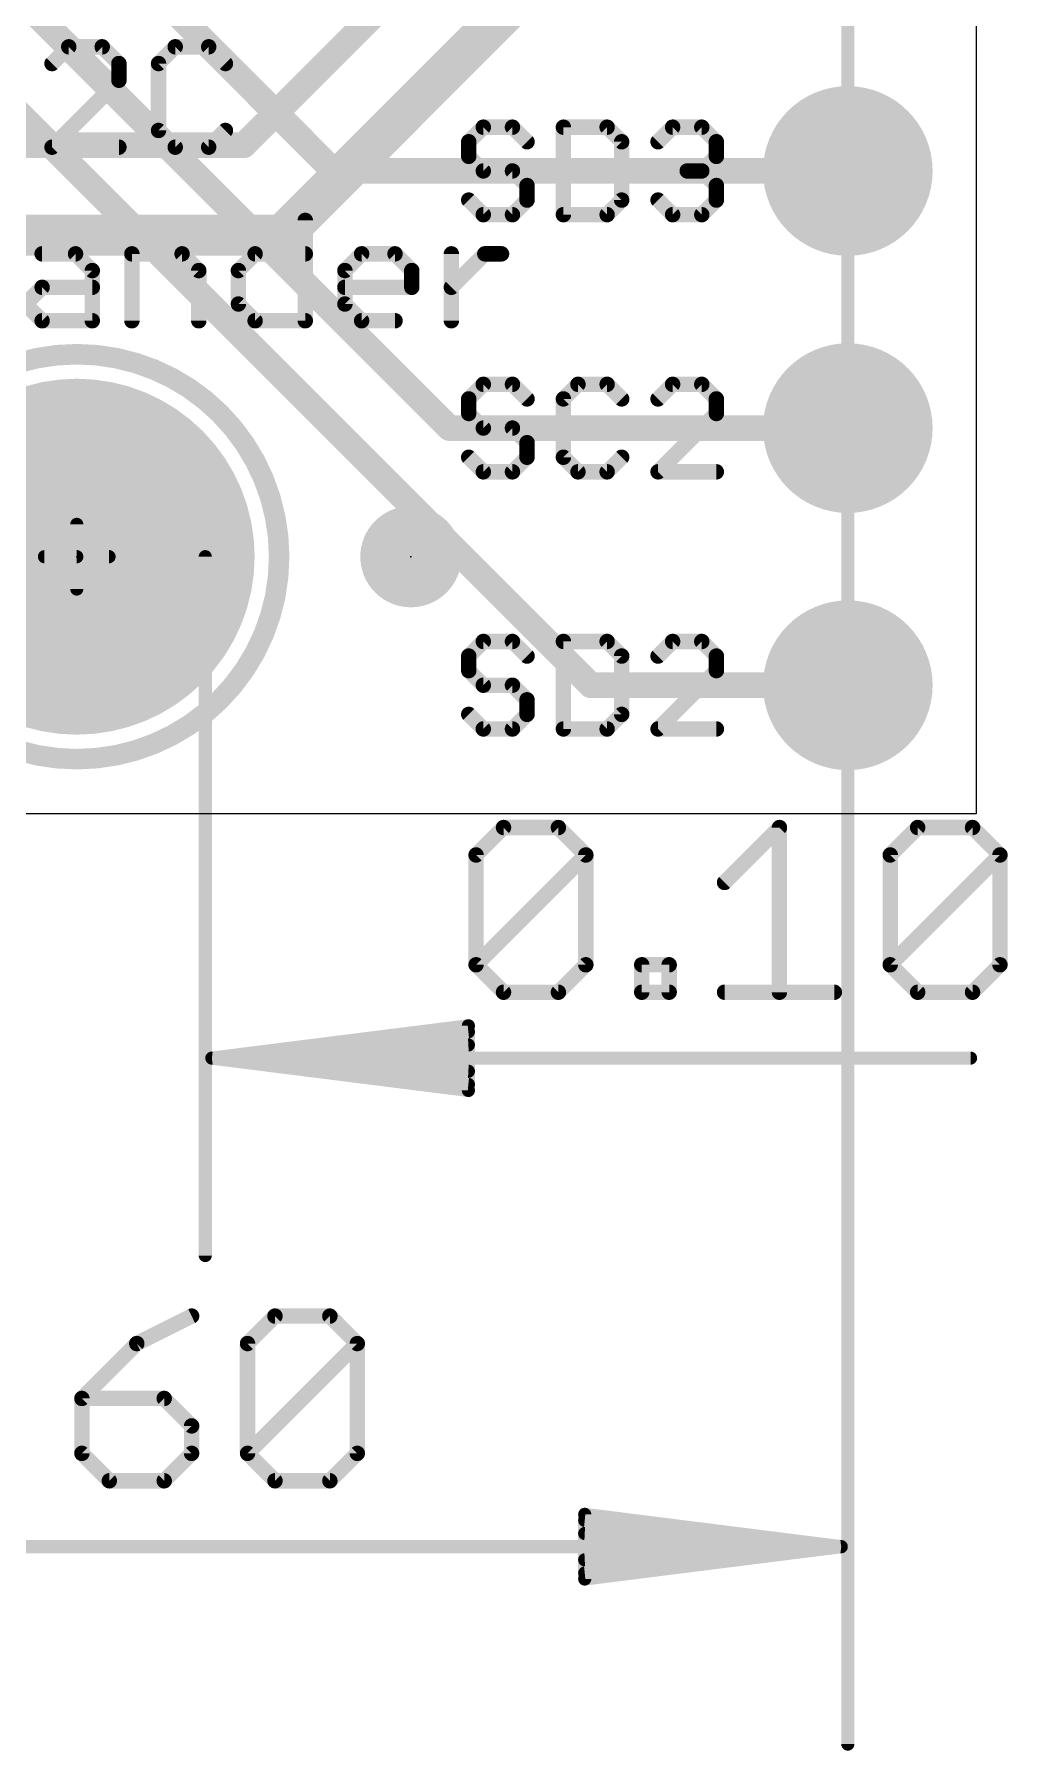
# Model space of a CAD drawing. Extents: x -11.8 to 18.1, y -9.3 to 37.4.
# Drawn here: x 8.47 to 18.09, y -9.25 to 7.7 of the extents above; entities that cross this region are included whole.
import ezdxf

# ---------------------------------------------------------------- set-up
doc = ezdxf.new("R2010")
doc.units = 0
for name, color, linetype in [('1', 12, 'CONTINUOUS'), ('16', 132, 'CONTINUOUS'), ('17', 110, 'CONTINUOUS'), ('20', 53, 'CONTINUOUS'), ('21', 40, 'CONTINUOUS'), ('23', 53, 'CONTINUOUS')]:
    doc.layers.add(name, color=color, linetype=linetype)

# ---------------------------------------------------------------- blocks, each defined once
blk = doc.blocks.new('PIE')
at = {"const_width": 0.5}
blk.add_lwpolyline([(0, -0.25, 1), (0, 0.25, 1), (0, -0.25)], format="xyb", dxfattribs=at)
blk = doc.blocks.new('ROUNDP')
at = {"const_width": 0.5}
blk.add_lwpolyline([(0, -0.25, 1), (0, 0.25, 1), (0, -0.25)], format="xyb", dxfattribs=at)

msp = doc.modelspace()

# ---------------------------------------------------------------- linework, layer by layer
at = {"layer": '1'}
for points, const_width in [([(13.97, 8.763), (10.922, 5.715)], 0.4064), ([(12.446, 8.509), (10.541, 6.604)], 0.254), ([(10.541, 6.604), (5.461, 6.604)], 0.254), ([(10.922, 5.715), (6.35, 5.715)], 0.4064)]:
    msp.add_lwpolyline(points, dxfattribs=dict(at, const_width=const_width))
for points, const_width in [([(10.4961, 6.6489, 1), (10.5859, 6.5591)], 0.127), ([(10.541, 6.5405, 1), (10.541, 6.6675)], 0.127), ([(10.8502, 5.7868, 1), (10.9938, 5.6432)], 0.2032), ([(10.922, 5.6134, 1), (10.922, 5.8166)], 0.2032)]:
    msp.add_lwpolyline(points, format="xyb", dxfattribs=dict(at, const_width=const_width))
at = {"layer": '16', "const_width": 0.254}
for points in [[(9.017, 8.763), (11.43, 6.35)], [(8.255, 8.128), (12.573, 3.81)], [(7.747, 7.493), (13.97, 1.27)], [(11.43, 6.35), (16.51, 6.35)], [(12.573, 3.81), (16.51, 3.81)], [(13.97, 1.27), (16.51, 1.27)]]:
    msp.add_lwpolyline(points, dxfattribs=at)
at = {"layer": '16', "const_width": 0.127}
for points in [[(11.43, 6.4135, 1), (11.43, 6.2865)], [(11.3851, 6.3051, 1), (11.4749, 6.3949)], [(16.51, 6.2865, 1), (16.51, 6.4135)], [(12.573, 3.8735, 1), (12.573, 3.7465)], [(12.5281, 3.7651, 1), (12.6179, 3.8549)], [(16.51, 3.7465, 1), (16.51, 3.8735)], [(13.97, 1.3335, 1), (13.97, 1.2065)], [(13.9251, 1.2251, 1), (14.0149, 1.3149)], [(16.51, 1.2065, 1), (16.51, 1.3335)]]:
    msp.add_lwpolyline(points, format="xyb", dxfattribs=at)
at = {"layer": '20'}
for p, q in [((17.78, 30.48), (17.78, 0)), ((17.78, 0), (0, 0))]:
    msp.add_line(p, q, dxfattribs=at)
for points, const_width in [([(16.51, 15.24), (16.51, -9.189)], 0.13), ([(8.89, 2.2208), (8.89, 2.8592)], 0.13), ([(8.89, 2.54), (-7.03, 2.54)], 0.13), ([(8.5708, 2.54), (9.2092, 2.54)], 0.13), ([(10.16, 2.54), (10.16, -4.363)], 0.13), ([(12.8362, -0.4065), (13.1074, -0.1353)], 0.1524), ([(13.1074, -0.1353), (13.6497, -0.1353)], 0.1524), ([(13.6497, -0.1353), (13.9209, -0.4065)], 0.1524), ([(15.2919, -0.6776), (15.8343, -0.1353)], 0.1524), ([(15.8343, -0.1353), (15.8343, -1.7623)], 0.1524), ([(16.9291, -0.4065), (17.2003, -0.1353)], 0.1524), ([(17.2003, -0.1353), (17.7426, -0.1353)], 0.1524), ([(17.7426, -0.1353), (18.0138, -0.4065)], 0.1524), ([(12.8362, -1.4911), (12.8362, -0.4065)], 0.1524), ([(12.8362, -1.4911), (13.9209, -0.4065)], 0.1524), ([(13.9209, -0.4065), (13.9209, -1.4911)], 0.1524), ([(16.9291, -1.4911), (16.9291, -0.4065)], 0.1524), ([(16.9291, -1.4911), (18.0138, -0.4065)], 0.1524), ([(18.0138, -0.4065), (18.0138, -1.4911)], 0.1524), ([(13.1074, -1.7623), (12.8362, -1.4911)], 0.1524), ([(13.9209, -1.4911), (13.6497, -1.7623)], 0.1524), ([(14.4734, -1.7623), (14.4734, -1.4911)], 0.1524), ([(14.4734, -1.4911), (14.7445, -1.4911)], 0.1524), ([(14.7445, -1.4911), (14.7445, -1.7623)], 0.1524), ([(17.2003, -1.7623), (16.9291, -1.4911)], 0.1524), ([(18.0138, -1.4911), (17.7426, -1.7623)], 0.1524), ([(13.6497, -1.7623), (13.1074, -1.7623)], 0.1524), ([(14.7445, -1.7623), (14.4734, -1.7623)], 0.1524), ([(15.2919, -1.7623), (16.3766, -1.7623)], 0.1524), ([(17.7426, -1.7623), (17.2003, -1.7623)], 0.1524), ([(10.225, -2.413), (12.76, -2.0938)], 0.13), ([(12.76, -2.0938), (12.76, -2.7322)], 0.13), ([(10.225, -2.413), (12.76, -2.153)], 0.13), ([(10.225, -2.413), (12.76, -2.283)], 0.13), ([(10.225, -2.413), (17.7228, -2.413)], 0.13), ([(12.76, -2.7322), (10.225, -2.413)], 0.13), ([(12.76, -2.543), (10.225, -2.413)], 0.13), ([(12.76, -2.673), (10.225, -2.413)], 0.13), ([(10.0252, -4.9613), (9.4829, -5.2325)], 0.1524), ([(10.5777, -5.2325), (10.8489, -4.9613)], 0.1524), ([(10.8489, -4.9613), (11.3912, -4.9613)], 0.1524), ([(11.3912, -4.9613), (11.6624, -5.2325)], 0.1524), ([(9.4829, -5.2325), (8.9405, -5.7748)], 0.1524), ([(10.5777, -6.3171), (10.5777, -5.2325)], 0.1524), ([(10.5777, -6.3171), (11.6624, -5.2325)], 0.1524), ([(11.6624, -5.2325), (11.6624, -6.3171)], 0.1524), ([(8.9405, -5.7748), (8.9405, -6.3171)], 0.1524), ([(9.754, -5.7748), (8.9405, -5.7748)], 0.1524), ([(10.0252, -6.046), (9.754, -5.7748)], 0.1524), ([(10.0252, -6.3171), (10.0252, -6.046)], 0.1524), ([(8.9405, -6.3171), (9.2117, -6.5883)], 0.1524), ([(9.754, -6.5883), (10.0252, -6.3171)], 0.1524), ([(10.8489, -6.5883), (10.5777, -6.3171)], 0.1524), ([(11.6624, -6.3171), (11.3912, -6.5883)], 0.1524), ([(9.2117, -6.5883), (9.754, -6.5883)], 0.1524), ([(11.3912, -6.5883), (10.8489, -6.5883)], 0.1524), ([(16.445, -7.239), (13.91, -6.9198)], 0.13), ([(13.91, -6.9198), (13.91, -7.5582)], 0.13), ([(16.445, -7.239), (13.91, -6.979)], 0.13), ([(16.445, -7.239), (13.91, -7.109)], 0.13), ([(1.335, -7.239), (16.445, -7.239)], 0.13), ([(13.91, -7.5582), (16.445, -7.239)], 0.13), ([(13.91, -7.369), (16.445, -7.239)], 0.13), ([(13.91, -7.499), (16.445, -7.239)], 0.13)]:
    msp.add_lwpolyline(points, dxfattribs=dict(at, const_width=const_width))
for points, const_width in [([(8.9225, 2.8592, 1), (8.8575, 2.8592)], 0.065), ([(8.5708, 2.5725, 1), (8.5708, 2.5075)], 0.065), ([(8.89, 2.5075, 1), (8.89, 2.5725)], 0.065), ([(9.2092, 2.5075, 1), (9.2092, 2.5725)], 0.065), ([(10.1925, 2.54, 1), (10.1275, 2.54)], 0.065), ([(8.8575, 2.2208, 1), (8.9225, 2.2208)], 0.065), ([(13.1074, -0.0972, 1), (13.1074, -0.1734)], 0.0762), ([(13.1343, -0.1623, 1), (13.0804, -0.1084)], 0.0762), ([(13.6766, -0.1084, 1), (13.6228, -0.1623)], 0.0762), ([(13.6497, -0.1734, 1), (13.6497, -0.0972)], 0.0762), ([(15.8724, -0.1353, 1), (15.7962, -0.1353)], 0.0762), ([(15.8612, -0.1623, 1), (15.8073, -0.1084)], 0.0762), ([(17.2003, -0.0972, 1), (17.2003, -0.1734)], 0.0762), ([(17.2272, -0.1623, 1), (17.1733, -0.1084)], 0.0762), ([(17.7695, -0.1084, 1), (17.7156, -0.1623)], 0.0762), ([(17.7426, -0.1734, 1), (17.7426, -0.0972)], 0.0762), ([(12.8743, -0.4065, 1), (12.7981, -0.4065)], 0.0762), ([(13.959, -0.4065, 1), (13.8828, -0.4065)], 0.0762), ([(13.9478, -0.4334, 1), (13.8939, -0.3795)], 0.0762), ([(16.9672, -0.4065, 1), (16.891, -0.4065)], 0.0762), ([(18.0519, -0.4065, 1), (17.9757, -0.4065)], 0.0762), ([(18.0407, -0.4334, 1), (17.9868, -0.3795)], 0.0762), ([(12.8093, -0.3795, 1), (12.8631, -0.4334)], 0.0762), ([(13.8939, -0.4334, 1), (13.9478, -0.3795)], 0.0762), ([(16.9021, -0.3795, 1), (16.956, -0.4334)], 0.0762), ([(17.9868, -0.4334, 1), (18.0407, -0.3795)], 0.0762), ([(15.265, -0.6507, 1), (15.3189, -0.7046)], 0.0762), ([(12.8631, -1.4642, 1), (12.8093, -1.5181)], 0.0762), ([(12.8093, -1.4642, 1), (12.8631, -1.5181)], 0.0762), ([(12.7981, -1.4911, 1), (12.8743, -1.4911)], 0.0762), ([(13.8828, -1.4911, 1), (13.959, -1.4911)], 0.0762), ([(13.9478, -1.5181, 1), (13.8939, -1.4642)], 0.0762), ([(14.5115, -1.4911, 1), (14.4353, -1.4911)], 0.0762), ([(14.4734, -1.453, 1), (14.4734, -1.5292)], 0.0762), ([(14.7826, -1.4911, 1), (14.7064, -1.4911)], 0.0762), ([(14.7445, -1.5292, 1), (14.7445, -1.453)], 0.0762), ([(16.956, -1.4642, 1), (16.9021, -1.5181)], 0.0762), ([(16.9021, -1.4642, 1), (16.956, -1.5181)], 0.0762), ([(16.891, -1.4911, 1), (16.9672, -1.4911)], 0.0762), ([(17.9757, -1.4911, 1), (18.0519, -1.4911)], 0.0762), ([(18.0407, -1.5181, 1), (17.9868, -1.4642)], 0.0762), ([(13.1074, -1.7242, 1), (13.1074, -1.8004)], 0.0762), ([(13.6497, -1.8004, 1), (13.6497, -1.7242)], 0.0762), ([(14.4734, -1.7242, 1), (14.4734, -1.8004)], 0.0762), ([(14.7445, -1.8004, 1), (14.7445, -1.7242)], 0.0762), ([(15.2919, -1.7242, 1), (15.2919, -1.8004)], 0.0762), ([(16.3766, -1.8004, 1), (16.3766, -1.7242)], 0.0762), ([(17.2003, -1.7242, 1), (17.2003, -1.8004)], 0.0762), ([(17.7426, -1.8004, 1), (17.7426, -1.7242)], 0.0762), ([(13.0804, -1.7892, 1), (13.1343, -1.7354)], 0.0762), ([(13.6228, -1.7354, 1), (13.6766, -1.7892)], 0.0762), ([(14.4353, -1.7623, 1), (14.5115, -1.7623)], 0.0762), ([(14.7064, -1.7623, 1), (14.7826, -1.7623)], 0.0762), ([(15.7962, -1.7623, 1), (15.8724, -1.7623)], 0.0762), ([(17.1733, -1.7892, 1), (17.2272, -1.7354)], 0.0762), ([(17.7156, -1.7354, 1), (17.7695, -1.7892)], 0.0762), ([(12.7925, -2.0938, 1), (12.7275, -2.0938)], 0.065), ([(12.7641, -2.126, 1), (12.7559, -2.0615)], 0.065), ([(12.7633, -2.1853, 1), (12.7567, -2.1207)], 0.065), ([(10.225, -2.3805, 1), (10.225, -2.4455)], 0.065), ([(10.2291, -2.3808, 1), (10.2209, -2.4452)], 0.065), ([(10.2233, -2.3805, 1), (10.2267, -2.4455)], 0.065), ([(10.2267, -2.3805, 1), (10.2233, -2.4455)], 0.065), ([(10.2283, -2.3807, 1), (10.2217, -2.4453)], 0.065), ([(10.2217, -2.3807, 1), (10.2283, -2.4453)], 0.065), ([(10.2209, -2.3808, 1), (10.2291, -2.4452)], 0.065), ([(12.7617, -2.3155, 1), (12.7583, -2.2505)], 0.065), ([(17.7228, -2.4455, 1), (17.7228, -2.3805)], 0.065), ([(12.7583, -2.5755, 1), (12.7617, -2.5105)], 0.065), ([(12.7275, -2.7322, 1), (12.7925, -2.7322)], 0.065), ([(12.7559, -2.7645, 1), (12.7641, -2.7)], 0.065), ([(12.7567, -2.7053, 1), (12.7633, -2.6407)], 0.065), ([(10.1275, -4.363, 1), (10.1925, -4.363)], 0.065), ([(10.0422, -4.9954, 1), (10.0082, -4.9272)], 0.0762), ([(10.8489, -4.9232, 1), (10.8489, -4.9994)], 0.0762), ([(10.8758, -4.9883, 1), (10.8219, -4.9344)], 0.0762), ([(11.4181, -4.9344, 1), (11.3643, -4.9883)], 0.0762), ([(11.3912, -4.9994, 1), (11.3912, -4.9232)], 0.0762), ([(9.4658, -5.1984, 1), (9.4999, -5.2666)], 0.0762), ([(9.5098, -5.2594, 1), (9.4559, -5.2055)], 0.0762), ([(10.6158, -5.2325, 1), (10.5396, -5.2325)], 0.0762), ([(10.5508, -5.2055, 1), (10.6046, -5.2594)], 0.0762), ([(11.7005, -5.2325, 1), (11.6243, -5.2325)], 0.0762), ([(11.6893, -5.2594, 1), (11.6354, -5.2055)], 0.0762), ([(11.6354, -5.2594, 1), (11.6893, -5.2055)], 0.0762), ([(8.9786, -5.7748, 1), (8.9024, -5.7748)], 0.0762), ([(8.9405, -5.7367, 1), (8.9405, -5.8129)], 0.0762), ([(8.9136, -5.7479, 1), (8.9675, -5.8017)], 0.0762), ([(9.781, -5.7479, 1), (9.7271, -5.8017)], 0.0762), ([(9.754, -5.8129, 1), (9.754, -5.7367)], 0.0762), ([(10.0633, -6.046, 1), (9.9871, -6.046)], 0.0762), ([(9.9983, -6.0729, 1), (10.0521, -6.019)], 0.0762), ([(8.9675, -6.2902, 1), (8.9136, -6.3441)], 0.0762), ([(10.0521, -6.3441, 1), (9.9983, -6.2902)], 0.0762), ([(10.6046, -6.2902, 1), (10.5508, -6.3441)], 0.0762), ([(10.5508, -6.2902, 1), (10.6046, -6.3441)], 0.0762), ([(11.6893, -6.3441, 1), (11.6354, -6.2902)], 0.0762), ([(8.9024, -6.3171, 1), (8.9786, -6.3171)], 0.0762), ([(9.9871, -6.3171, 1), (10.0633, -6.3171)], 0.0762), ([(10.5396, -6.3171, 1), (10.6158, -6.3171)], 0.0762), ([(11.6243, -6.3171, 1), (11.7005, -6.3171)], 0.0762), ([(9.2117, -6.5502, 1), (9.2117, -6.6264)], 0.0762), ([(9.1848, -6.6152, 1), (9.2386, -6.5614)], 0.0762), ([(9.7271, -6.5614, 1), (9.781, -6.6152)], 0.0762), ([(9.754, -6.6264, 1), (9.754, -6.5502)], 0.0762), ([(10.8489, -6.5502, 1), (10.8489, -6.6264)], 0.0762), ([(10.8219, -6.6152, 1), (10.8758, -6.5614)], 0.0762), ([(11.3643, -6.5614, 1), (11.4181, -6.6152)], 0.0762), ([(11.3912, -6.6264, 1), (11.3912, -6.5502)], 0.0762), ([(13.9141, -6.8875, 1), (13.9059, -6.952)], 0.065), ([(13.9425, -6.9198, 1), (13.8775, -6.9198)], 0.065), ([(13.9133, -6.9467, 1), (13.9067, -7.0113)], 0.065), ([(13.9117, -7.0765, 1), (13.9083, -7.1415)], 0.065), ([(16.4491, -7.2712, 1), (16.4409, -7.2068)], 0.065), ([(16.4409, -7.2712, 1), (16.4491, -7.2068)], 0.065), ([(16.4483, -7.2713, 1), (16.4417, -7.2067)], 0.065), ([(16.4417, -7.2713, 1), (16.4483, -7.2067)], 0.065), ([(16.4433, -7.2715, 1), (16.4467, -7.2065)], 0.065), ([(16.4467, -7.2715, 1), (16.4433, -7.2065)], 0.065), ([(16.445, -7.2715, 1), (16.445, -7.2065)], 0.065), ([(13.9083, -7.3365, 1), (13.9117, -7.4015)], 0.065), ([(13.9067, -7.4667, 1), (13.9133, -7.5313)], 0.065), ([(13.9059, -7.526, 1), (13.9141, -7.5905)], 0.065), ([(13.8775, -7.5582, 1), (13.9425, -7.5582)], 0.065), ([(16.4775, -9.189, 1), (16.5425, -9.189)], 0.065)]:
    msp.add_lwpolyline(points, format="xyb", dxfattribs=dict(at, const_width=const_width))
at = {"layer": '21', "const_width": 0.1524}
for points in [[(8.8108, 7.5764), (8.6456, 7.4112)], [(9.1413, 7.5764), (8.8108, 7.5764)], [(9.3065, 7.4112), (9.1413, 7.5764)], [(9.8633, 7.5764), (9.698, 7.4112)], [(10.1937, 7.5764), (9.8633, 7.5764)], [(10.359, 7.4112), (10.1937, 7.5764)], [(9.3065, 7.2459), (9.3065, 7.4112)], [(9.698, 7.4112), (9.698, 6.7502)], [(8.6456, 6.585), (9.3065, 7.2459)], [(9.698, 6.7502), (9.8633, 6.585)], [(10.1937, 6.585), (10.359, 6.7502)], [(12.9077, 6.7825), (12.7636, 6.6385)], [(13.1958, 6.7825), (12.9077, 6.7825)], [(13.3399, 6.6385), (13.1958, 6.7825)], [(13.6992, 6.7825), (13.6992, 5.9182)], [(14.1313, 6.7825), (13.6992, 6.7825)], [(14.2754, 6.6385), (14.1313, 6.7825)], [(14.6347, 6.6385), (14.7787, 6.7825)], [(14.7787, 6.7825), (15.0669, 6.7825)], [(15.0669, 6.7825), (15.2109, 6.6385)], [(9.3065, 6.585), (8.6456, 6.585)], [(9.8633, 6.585), (10.1937, 6.585)], [(12.7636, 6.6385), (12.7636, 6.4944)], [(14.2754, 6.0623), (14.2754, 6.6385)], [(15.2109, 6.6385), (15.2109, 6.4944)], [(12.7636, 6.4944), (12.9077, 6.3504)], [(15.2109, 6.4944), (15.0669, 6.3504)], [(12.9077, 6.3504), (13.1958, 6.3504)], [(13.1958, 6.3504), (13.3399, 6.2063)], [(13.3399, 6.2063), (13.3399, 6.0623)], [(15.0669, 6.3504), (14.9228, 6.3504)], [(15.0669, 6.3504), (15.2109, 6.2063)], [(15.2109, 6.2063), (15.2109, 6.0623)], [(12.9077, 5.9182), (12.7636, 6.0623)], [(13.3399, 6.0623), (13.1958, 5.9182)], [(14.1313, 5.9182), (14.2754, 6.0623)], [(14.7787, 5.9182), (14.6347, 6.0623)], [(15.2109, 6.0623), (15.0669, 5.9182)], [(11.1483, 5.8619), (11.1483, 4.8704)], [(13.1958, 5.9182), (12.9077, 5.9182)], [(13.6992, 5.9182), (14.1313, 5.9182)], [(15.0669, 5.9182), (14.7787, 5.9182)], [(8.5477, 5.5314), (8.8782, 5.5314)], [(8.8782, 5.5314), (9.0434, 5.3662)], [(9.4349, 4.8704), (9.4349, 5.5314)], [(9.4349, 5.5314), (9.9306, 5.5314)], [(9.9306, 5.5314), (10.0959, 5.3662)], [(10.4874, 5.3662), (10.6526, 5.5314)], [(10.6526, 5.5314), (11.1483, 5.5314)], [(11.5398, 5.3662), (11.7051, 5.5314)], [(11.7051, 5.5314), (12.0355, 5.5314)], [(12.0355, 5.5314), (12.2008, 5.3662)], [(12.5923, 4.8704), (12.5923, 5.5314)], [(12.5923, 5.2009), (12.9228, 5.5314)], [(12.9228, 5.5314), (13.088, 5.5314)], [(9.0434, 5.3662), (9.0434, 4.8704)], [(10.0959, 5.3662), (10.0959, 4.8704)], [(10.4874, 5.0357), (10.4874, 5.3662)], [(11.5398, 5.0357), (11.5398, 5.3662)], [(12.2008, 5.3662), (12.2008, 5.2009)], [(8.3824, 5.0357), (8.5477, 5.2009)], [(8.5477, 5.2009), (9.0434, 5.2009)], [(12.2008, 5.2009), (11.5398, 5.2009)], [(8.5477, 4.8704), (8.3824, 5.0357)], [(10.6526, 4.8704), (10.4874, 5.0357)], [(11.7051, 4.8704), (11.5398, 5.0357)], [(9.0434, 4.8704), (8.5477, 4.8704)], [(11.1483, 4.8704), (10.6526, 4.8704)], [(12.0355, 4.8704), (11.7051, 4.8704)], [(12.9077, 4.2425), (12.7636, 4.0985)], [(13.1958, 4.2425), (12.9077, 4.2425)], [(13.3399, 4.0985), (13.1958, 4.2425)], [(13.8432, 4.2425), (13.6992, 4.0985)], [(14.1313, 4.2425), (13.8432, 4.2425)], [(14.2754, 4.0985), (14.1313, 4.2425)], [(14.7787, 4.2425), (14.6347, 4.0985)], [(15.0669, 4.2425), (14.7787, 4.2425)], [(15.2109, 4.0985), (15.0669, 4.2425)], [(12.7636, 4.0985), (12.7636, 3.9544)], [(13.6992, 4.0985), (13.6992, 3.5223)], [(15.2109, 3.9544), (15.2109, 4.0985)], [(12.7636, 3.9544), (12.9077, 3.8104)], [(14.6347, 3.3782), (15.2109, 3.9544)], [(12.9077, 3.8104), (13.1958, 3.8104)], [(13.1958, 3.8104), (13.3399, 3.6663)], [(13.3399, 3.6663), (13.3399, 3.5223)], [(12.9077, 3.3782), (12.7636, 3.5223)], [(13.3399, 3.5223), (13.1958, 3.3782)], [(13.6992, 3.5223), (13.8432, 3.3782)], [(14.1313, 3.3782), (14.2754, 3.5223)], [(13.1958, 3.3782), (12.9077, 3.3782)], [(13.8432, 3.3782), (14.1313, 3.3782)], [(15.2109, 3.3782), (14.6347, 3.3782)], [(12.9077, 1.7025), (12.7636, 1.5585)], [(13.1958, 1.7025), (12.9077, 1.7025)], [(13.3399, 1.5585), (13.1958, 1.7025)], [(13.6992, 1.7025), (13.6992, 0.8382)], [(14.1313, 1.7025), (13.6992, 1.7025)], [(14.2754, 1.5585), (14.1313, 1.7025)], [(14.7787, 1.7025), (14.6347, 1.5585)], [(15.0669, 1.7025), (14.7787, 1.7025)], [(15.2109, 1.5585), (15.0669, 1.7025)], [(12.7636, 1.5585), (12.7636, 1.4144)], [(14.2754, 0.9823), (14.2754, 1.5585)], [(15.2109, 1.4144), (15.2109, 1.5585)], [(12.7636, 1.4144), (12.9077, 1.2704)], [(14.6347, 0.8382), (15.2109, 1.4144)], [(12.9077, 1.2704), (13.1958, 1.2704)], [(13.1958, 1.2704), (13.3399, 1.1263)], [(13.3399, 1.1263), (13.3399, 0.9823)], [(12.9077, 0.8382), (12.7636, 0.9823)], [(13.3399, 0.9823), (13.1958, 0.8382)], [(14.1313, 0.8382), (14.2754, 0.9823)], [(13.1958, 0.8382), (12.9077, 0.8382)], [(13.6992, 0.8382), (14.1313, 0.8382)], [(15.2109, 0.8382), (14.6347, 0.8382)]]:
    msp.add_lwpolyline(points, dxfattribs=at)
at = {"layer": '21'}
for points, const_width in [([(8.8108, 7.6145, 1), (8.8108, 7.5383)], 0.0762), ([(8.8377, 7.5495, 1), (8.7839, 7.6033)], 0.0762), ([(9.1682, 7.6033, 1), (9.1143, 7.5495)], 0.0762), ([(9.1413, 7.5383, 1), (9.1413, 7.6145)], 0.0762), ([(9.8633, 7.6145, 1), (9.8633, 7.5383)], 0.0762), ([(9.8902, 7.5495, 1), (9.8363, 7.6033)], 0.0762), ([(10.2207, 7.6033, 1), (10.1668, 7.5495)], 0.0762), ([(10.1937, 7.5383, 1), (10.1937, 7.6145)], 0.0762), ([(8.6186, 7.4381, 1), (8.6725, 7.3842)], 0.0762), ([(9.3446, 7.4112, 1), (9.2684, 7.4112)], 0.0762), ([(9.2796, 7.3842, 1), (9.3335, 7.4381)], 0.0762), ([(9.7361, 7.4112, 1), (9.6599, 7.4112)], 0.0762), ([(9.6711, 7.4381, 1), (9.725, 7.3842)], 0.0762), ([(10.332, 7.3842, 1), (10.3859, 7.4381)], 0.0762), ([(9.3335, 7.219, 1), (9.2796, 7.2729)], 0.0762), ([(9.2684, 7.2459, 1), (9.3446, 7.2459)], 0.0762), ([(9.725, 6.7771, 1), (9.6711, 6.7232)], 0.0762), ([(9.6599, 6.7502, 1), (9.7361, 6.7502)], 0.0762), ([(10.3859, 6.7232, 1), (10.332, 6.7771)], 0.0762), ([(12.9077, 6.8206, 1), (12.9077, 6.7444)], 0.0762), ([(12.9346, 6.7556, 1), (12.8808, 6.8095)], 0.0762), ([(13.2228, 6.8095, 1), (13.1689, 6.7556)], 0.0762), ([(13.1958, 6.7444, 1), (13.1958, 6.8206)], 0.0762), ([(13.7373, 6.7825, 1), (13.6611, 6.7825)], 0.0762), ([(13.6992, 6.8206, 1), (13.6992, 6.7444)], 0.0762), ([(14.1583, 6.8095, 1), (14.1044, 6.7556)], 0.0762), ([(14.1313, 6.7444, 1), (14.1313, 6.8206)], 0.0762), ([(14.7787, 6.8206, 1), (14.7787, 6.7444)], 0.0762), ([(14.8057, 6.7556, 1), (14.7518, 6.8095)], 0.0762), ([(15.0938, 6.8095, 1), (15.0399, 6.7556)], 0.0762), ([(15.0669, 6.7444, 1), (15.0669, 6.8206)], 0.0762), ([(8.6186, 6.6119, 1), (8.6725, 6.558)], 0.0762), ([(8.6456, 6.6231, 1), (8.6456, 6.5469)], 0.0762), ([(9.3065, 6.5469, 1), (9.3065, 6.6231)], 0.0762), ([(9.8633, 6.6231, 1), (9.8633, 6.5469)], 0.0762), ([(9.8363, 6.558, 1), (9.8902, 6.6119)], 0.0762), ([(10.1668, 6.6119, 1), (10.2207, 6.558)], 0.0762), ([(10.1937, 6.5469, 1), (10.1937, 6.6231)], 0.0762), ([(12.8017, 6.6385, 1), (12.7255, 6.6385)], 0.0762), ([(12.7367, 6.6654, 1), (12.7906, 6.6115)], 0.0762), ([(13.3129, 6.6115, 1), (13.3668, 6.6654)], 0.0762), ([(14.3135, 6.6385, 1), (14.2373, 6.6385)], 0.0762), ([(14.2484, 6.6115, 1), (14.3023, 6.6654)], 0.0762), ([(14.6077, 6.6654, 1), (14.6616, 6.6115)], 0.0762), ([(15.249, 6.6385, 1), (15.1728, 6.6385)], 0.0762), ([(15.184, 6.6115, 1), (15.2378, 6.6654)], 0.0762), ([(12.7906, 6.5214, 1), (12.7367, 6.4675)], 0.0762), ([(12.7255, 6.4944, 1), (12.8017, 6.4944)], 0.0762), ([(15.1728, 6.4944, 1), (15.249, 6.4944)], 0.0762), ([(15.2378, 6.4675, 1), (15.184, 6.5214)], 0.0762), ([(12.9077, 6.3885, 1), (12.9077, 6.3123)], 0.0762), ([(12.8808, 6.3234, 1), (12.9346, 6.3773)], 0.0762), ([(13.2228, 6.3773, 1), (13.1689, 6.3234)], 0.0762), ([(13.1958, 6.3123, 1), (13.1958, 6.3885)], 0.0762), ([(13.378, 6.2063, 1), (13.3018, 6.2063)], 0.0762), ([(14.9228, 6.3885, 1), (14.9228, 6.3123)], 0.0762), ([(15.0938, 6.3773, 1), (15.0399, 6.3234)], 0.0762), ([(15.0399, 6.3773, 1), (15.0938, 6.3234)], 0.0762), ([(15.0669, 6.3123, 1), (15.0669, 6.3885)], 0.0762), ([(15.249, 6.2063, 1), (15.1728, 6.2063)], 0.0762), ([(12.7906, 6.0892, 1), (12.7367, 6.0353)], 0.0762), ([(13.3129, 6.1794, 1), (13.3668, 6.2333)], 0.0762), ([(13.3668, 6.0353, 1), (13.3129, 6.0892)], 0.0762), ([(14.3023, 6.0353, 1), (14.2484, 6.0892)], 0.0762), ([(14.6616, 6.0892, 1), (14.6077, 6.0353)], 0.0762), ([(15.184, 6.1794, 1), (15.2378, 6.2333)], 0.0762), ([(15.2378, 6.0353, 1), (15.184, 6.0892)], 0.0762), ([(11.1864, 5.8619, 1), (11.1102, 5.8619)], 0.0762), ([(12.9077, 5.9563, 1), (12.9077, 5.8801)], 0.0762), ([(12.8808, 5.8913, 1), (12.9346, 5.9451)], 0.0762), ([(13.1689, 5.9451, 1), (13.2228, 5.8913)], 0.0762), ([(13.1958, 5.8801, 1), (13.1958, 5.9563)], 0.0762), ([(13.3018, 6.0623, 1), (13.378, 6.0623)], 0.0762), ([(13.6992, 5.9563, 1), (13.6992, 5.8801)], 0.0762), ([(13.6611, 5.9182, 1), (13.7373, 5.9182)], 0.0762), ([(14.1044, 5.9451, 1), (14.1583, 5.8913)], 0.0762), ([(14.1313, 5.8801, 1), (14.1313, 5.9563)], 0.0762), ([(14.2373, 6.0623, 1), (14.3135, 6.0623)], 0.0762), ([(14.7787, 5.9563, 1), (14.7787, 5.8801)], 0.0762), ([(14.7518, 5.8913, 1), (14.8057, 5.9451)], 0.0762), ([(15.0399, 5.9451, 1), (15.0938, 5.8913)], 0.0762), ([(15.0669, 5.8801, 1), (15.0669, 5.9563)], 0.0762), ([(15.1728, 6.0623, 1), (15.249, 6.0623)], 0.0762), ([(8.5477, 5.5695, 1), (8.5477, 5.4933)], 0.0762), ([(8.9051, 5.5584, 1), (8.8512, 5.5045)], 0.0762), ([(8.8782, 5.4933, 1), (8.8782, 5.5695)], 0.0762), ([(9.473, 5.5314, 1), (9.3968, 5.5314)], 0.0762), ([(9.4349, 5.5695, 1), (9.4349, 5.4933)], 0.0762), ([(9.9576, 5.5584, 1), (9.9037, 5.5045)], 0.0762), ([(9.9306, 5.4933, 1), (9.9306, 5.5695)], 0.0762), ([(10.6526, 5.5695, 1), (10.6526, 5.4933)], 0.0762), ([(10.6795, 5.5045, 1), (10.6257, 5.5584)], 0.0762), ([(11.1483, 5.4933, 1), (11.1483, 5.5695)], 0.0762), ([(11.7051, 5.5695, 1), (11.7051, 5.4933)], 0.0762), ([(11.732, 5.5045, 1), (11.6781, 5.5584)], 0.0762), ([(12.0625, 5.5584, 1), (12.0086, 5.5045)], 0.0762), ([(12.0355, 5.4933, 1), (12.0355, 5.5695)], 0.0762), ([(12.6304, 5.5314, 1), (12.5542, 5.5314)], 0.0762), ([(12.9228, 5.5695, 1), (12.9228, 5.4933)], 0.0762), ([(12.9497, 5.5045, 1), (12.8958, 5.5584)], 0.0762), ([(13.088, 5.4933, 1), (13.088, 5.5695)], 0.0762), ([(9.0815, 5.3662, 1), (9.0053, 5.3662)], 0.0762), ([(9.0165, 5.3392, 1), (9.0704, 5.3931)], 0.0762), ([(10.134, 5.3662, 1), (10.0578, 5.3662)], 0.0762), ([(10.0689, 5.3392, 1), (10.1228, 5.3931)], 0.0762), ([(10.4604, 5.3931, 1), (10.5143, 5.3392)], 0.0762), ([(10.5255, 5.3662, 1), (10.4493, 5.3662)], 0.0762), ([(11.5779, 5.3662, 1), (11.5017, 5.3662)], 0.0762), ([(11.5129, 5.3931, 1), (11.5668, 5.3392)], 0.0762), ([(12.2389, 5.3662, 1), (12.1627, 5.3662)], 0.0762), ([(12.1738, 5.3392, 1), (12.2277, 5.3931)], 0.0762), ([(8.5477, 5.239, 1), (8.5477, 5.1628)], 0.0762), ([(8.5746, 5.174, 1), (8.5207, 5.2279)], 0.0762), ([(9.0434, 5.1628, 1), (9.0434, 5.239)], 0.0762), ([(11.5398, 5.239, 1), (11.5398, 5.1628)], 0.0762), ([(12.2008, 5.1628, 1), (12.2008, 5.239)], 0.0762), ([(12.5653, 5.2279, 1), (12.6192, 5.174)], 0.0762), ([(10.5143, 5.0626, 1), (10.4604, 5.0087)], 0.0762), ([(11.5668, 5.0626, 1), (11.5129, 5.0087)], 0.0762), ([(12.1627, 5.2009, 1), (12.2389, 5.2009)], 0.0762), ([(8.5477, 4.9085, 1), (8.5477, 4.8323)], 0.0762), ([(8.5207, 4.8435, 1), (8.5746, 4.8974)], 0.0762), ([(9.0434, 4.8323, 1), (9.0434, 4.9085)], 0.0762), ([(10.4493, 5.0357, 1), (10.5255, 5.0357)], 0.0762), ([(10.6526, 4.9085, 1), (10.6526, 4.8323)], 0.0762), ([(10.6257, 4.8435, 1), (10.6795, 4.8974)], 0.0762), ([(11.1483, 4.8323, 1), (11.1483, 4.9085)], 0.0762), ([(11.5017, 5.0357, 1), (11.5779, 5.0357)], 0.0762), ([(11.7051, 4.9085, 1), (11.7051, 4.8323)], 0.0762), ([(11.6781, 4.8435, 1), (11.732, 4.8974)], 0.0762), ([(12.0355, 4.8323, 1), (12.0355, 4.9085)], 0.0762), ([(9.0053, 4.8704, 1), (9.0815, 4.8704)], 0.0762), ([(9.3968, 4.8704, 1), (9.473, 4.8704)], 0.0762), ([(10.0578, 4.8704, 1), (10.134, 4.8704)], 0.0762), ([(11.1102, 4.8704, 1), (11.1864, 4.8704)], 0.0762), ([(12.5542, 4.8704, 1), (12.6304, 4.8704)], 0.0762), ([(8.89, 0.54, 1), (8.89, 4.54, 1), (8.89, 0.54)], 0.2032), ([(12.9077, 4.2806, 1), (12.9077, 4.2044)], 0.0762), ([(12.9346, 4.2156, 1), (12.8808, 4.2695)], 0.0762), ([(13.2228, 4.2695, 1), (13.1689, 4.2156)], 0.0762), ([(13.1958, 4.2044, 1), (13.1958, 4.2806)], 0.0762), ([(13.8432, 4.2806, 1), (13.8432, 4.2044)], 0.0762), ([(13.8702, 4.2156, 1), (13.8163, 4.2695)], 0.0762), ([(14.1583, 4.2695, 1), (14.1044, 4.2156)], 0.0762), ([(14.1313, 4.2044, 1), (14.1313, 4.2806)], 0.0762), ([(14.7787, 4.2806, 1), (14.7787, 4.2044)], 0.0762), ([(14.8057, 4.2156, 1), (14.7518, 4.2695)], 0.0762), ([(15.0938, 4.2695, 1), (15.0399, 4.2156)], 0.0762), ([(15.0669, 4.2044, 1), (15.0669, 4.2806)], 0.0762), ([(12.8017, 4.0985, 1), (12.7255, 4.0985)], 0.0762), ([(12.7367, 4.1254, 1), (12.7906, 4.0715)], 0.0762), ([(13.3129, 4.0715, 1), (13.3668, 4.1254)], 0.0762), ([(13.6722, 4.1254, 1), (13.7261, 4.0715)], 0.0762), ([(13.7373, 4.0985, 1), (13.6611, 4.0985)], 0.0762), ([(14.2484, 4.0715, 1), (14.3023, 4.1254)], 0.0762), ([(14.6077, 4.1254, 1), (14.6616, 4.0715)], 0.0762), ([(15.249, 4.0985, 1), (15.1728, 4.0985)], 0.0762), ([(15.184, 4.0715, 1), (15.2378, 4.1254)], 0.0762), ([(12.7906, 3.9814, 1), (12.7367, 3.9275)], 0.0762), ([(12.7255, 3.9544, 1), (12.8017, 3.9544)], 0.0762), ([(15.1728, 3.9544, 1), (15.249, 3.9544)], 0.0762), ([(15.2378, 3.9275, 1), (15.184, 3.9814)], 0.0762), ([(12.9077, 3.8485, 1), (12.9077, 3.7723)], 0.0762), ([(12.8808, 3.7834, 1), (12.9346, 3.8373)], 0.0762), ([(13.2228, 3.8373, 1), (13.1689, 3.7834)], 0.0762), ([(13.1958, 3.7723, 1), (13.1958, 3.8485)], 0.0762), ([(13.378, 3.6663, 1), (13.3018, 3.6663)], 0.0762), ([(13.3129, 3.6394, 1), (13.3668, 3.6933)], 0.0762), ([(12.7906, 3.5492, 1), (12.7367, 3.4953)], 0.0762), ([(13.3018, 3.5223, 1), (13.378, 3.5223)], 0.0762), ([(13.3668, 3.4953, 1), (13.3129, 3.5492)], 0.0762), ([(13.7261, 3.5492, 1), (13.6722, 3.4953)], 0.0762), ([(13.6611, 3.5223, 1), (13.7373, 3.5223)], 0.0762), ([(14.3023, 3.4953, 1), (14.2484, 3.5492)], 0.0762), ([(12.9077, 3.4163, 1), (12.9077, 3.3401)], 0.0762), ([(12.8808, 3.3513, 1), (12.9346, 3.4051)], 0.0762), ([(13.1689, 3.4051, 1), (13.2228, 3.3513)], 0.0762), ([(13.1958, 3.3401, 1), (13.1958, 3.4163)], 0.0762), ([(13.8432, 3.4163, 1), (13.8432, 3.3401)], 0.0762), ([(13.8163, 3.3513, 1), (13.8702, 3.4051)], 0.0762), ([(14.1044, 3.4051, 1), (14.1583, 3.3513)], 0.0762), ([(14.1313, 3.3401, 1), (14.1313, 3.4163)], 0.0762), ([(14.6347, 3.4163, 1), (14.6347, 3.3401)], 0.0762), ([(14.6077, 3.4051, 1), (14.6616, 3.3513)], 0.0762), ([(15.2109, 3.3401, 1), (15.2109, 3.4163)], 0.0762), ([(12.9077, 1.7406, 1), (12.9077, 1.6644)], 0.0762), ([(12.9346, 1.6756, 1), (12.8808, 1.7295)], 0.0762), ([(13.2228, 1.7295, 1), (13.1689, 1.6756)], 0.0762), ([(13.1958, 1.6644, 1), (13.1958, 1.7406)], 0.0762), ([(13.7373, 1.7025, 1), (13.6611, 1.7025)], 0.0762), ([(13.6992, 1.7406, 1), (13.6992, 1.6644)], 0.0762), ([(14.1583, 1.7295, 1), (14.1044, 1.6756)], 0.0762), ([(14.1313, 1.6644, 1), (14.1313, 1.7406)], 0.0762), ([(14.7787, 1.7406, 1), (14.7787, 1.6644)], 0.0762), ([(14.8057, 1.6756, 1), (14.7518, 1.7295)], 0.0762), ([(15.0938, 1.7295, 1), (15.0399, 1.6756)], 0.0762), ([(15.0669, 1.6644, 1), (15.0669, 1.7406)], 0.0762), ([(12.8017, 1.5585, 1), (12.7255, 1.5585)], 0.0762), ([(12.7367, 1.5854, 1), (12.7906, 1.5315)], 0.0762), ([(13.3129, 1.5315, 1), (13.3668, 1.5854)], 0.0762), ([(14.3135, 1.5585, 1), (14.2373, 1.5585)], 0.0762), ([(14.2484, 1.5315, 1), (14.3023, 1.5854)], 0.0762), ([(14.6077, 1.5854, 1), (14.6616, 1.5315)], 0.0762), ([(15.249, 1.5585, 1), (15.1728, 1.5585)], 0.0762), ([(15.184, 1.5315, 1), (15.2378, 1.5854)], 0.0762), ([(12.7906, 1.4414, 1), (12.7367, 1.3875)], 0.0762), ([(12.7255, 1.4144, 1), (12.8017, 1.4144)], 0.0762), ([(15.1728, 1.4144, 1), (15.249, 1.4144)], 0.0762), ([(15.2378, 1.3875, 1), (15.184, 1.4414)], 0.0762), ([(12.9077, 1.3085, 1), (12.9077, 1.2323)], 0.0762), ([(12.8808, 1.2434, 1), (12.9346, 1.2973)], 0.0762), ([(13.2228, 1.2973, 1), (13.1689, 1.2434)], 0.0762), ([(13.1958, 1.2323, 1), (13.1958, 1.3085)], 0.0762), ([(13.378, 1.1263, 1), (13.3018, 1.1263)], 0.0762), ([(13.3129, 1.0994, 1), (13.3668, 1.1533)], 0.0762), ([(12.7906, 1.0092, 1), (12.7367, 0.9553)], 0.0762), ([(13.3018, 0.9823, 1), (13.378, 0.9823)], 0.0762), ([(13.3668, 0.9553, 1), (13.3129, 1.0092)], 0.0762), ([(14.2373, 0.9823, 1), (14.3135, 0.9823)], 0.0762), ([(14.3023, 0.9553, 1), (14.2484, 1.0092)], 0.0762), ([(12.9077, 0.8763, 1), (12.9077, 0.8001)], 0.0762), ([(12.8808, 0.8113, 1), (12.9346, 0.8651)], 0.0762), ([(13.1689, 0.8651, 1), (13.2228, 0.8113)], 0.0762), ([(13.1958, 0.8001, 1), (13.1958, 0.8763)], 0.0762), ([(13.6992, 0.8763, 1), (13.6992, 0.8001)], 0.0762), ([(13.6611, 0.8382, 1), (13.7373, 0.8382)], 0.0762), ([(14.1044, 0.8651, 1), (14.1583, 0.8113)], 0.0762), ([(14.1313, 0.8001, 1), (14.1313, 0.8763)], 0.0762), ([(14.6347, 0.8763, 1), (14.6347, 0.8001)], 0.0762), ([(14.6077, 0.8651, 1), (14.6616, 0.8113)], 0.0762), ([(15.2109, 0.8001, 1), (15.2109, 0.8763)], 0.0762)]:
    msp.add_lwpolyline(points, format="xyb", dxfattribs=dict(at, const_width=const_width))
at = {"layer": '23'}
for p in [(8.89, 2.54), (12.192, 2.54)]:
    msp.add_point(p, dxfattribs=at)

# ---------------------------------------------------------------- block references
at = {"layer": '1'}
msp.add_blockref('PIE', (12.192, 2.54), dxfattribs=at)
at = {"layer": '17', "xscale": 1.6764, "yscale": 1.6764, "rotation": 180}
for p in [(16.51, 6.35), (16.51, 6.35), (16.51, 3.81), (16.51, 3.81), (16.51, 1.27), (16.51, 1.27)]:
    msp.add_blockref('ROUNDP', p, dxfattribs=at)
at = {"layer": '17', "xscale": 3.516, "yscale": 3.516}
msp.add_blockref('ROUNDP', (8.89, 2.54), dxfattribs=at)
msp.add_blockref('ROUNDP', (8.89, 2.54), dxfattribs=at)

doc.saveas('drawing.dxf')
